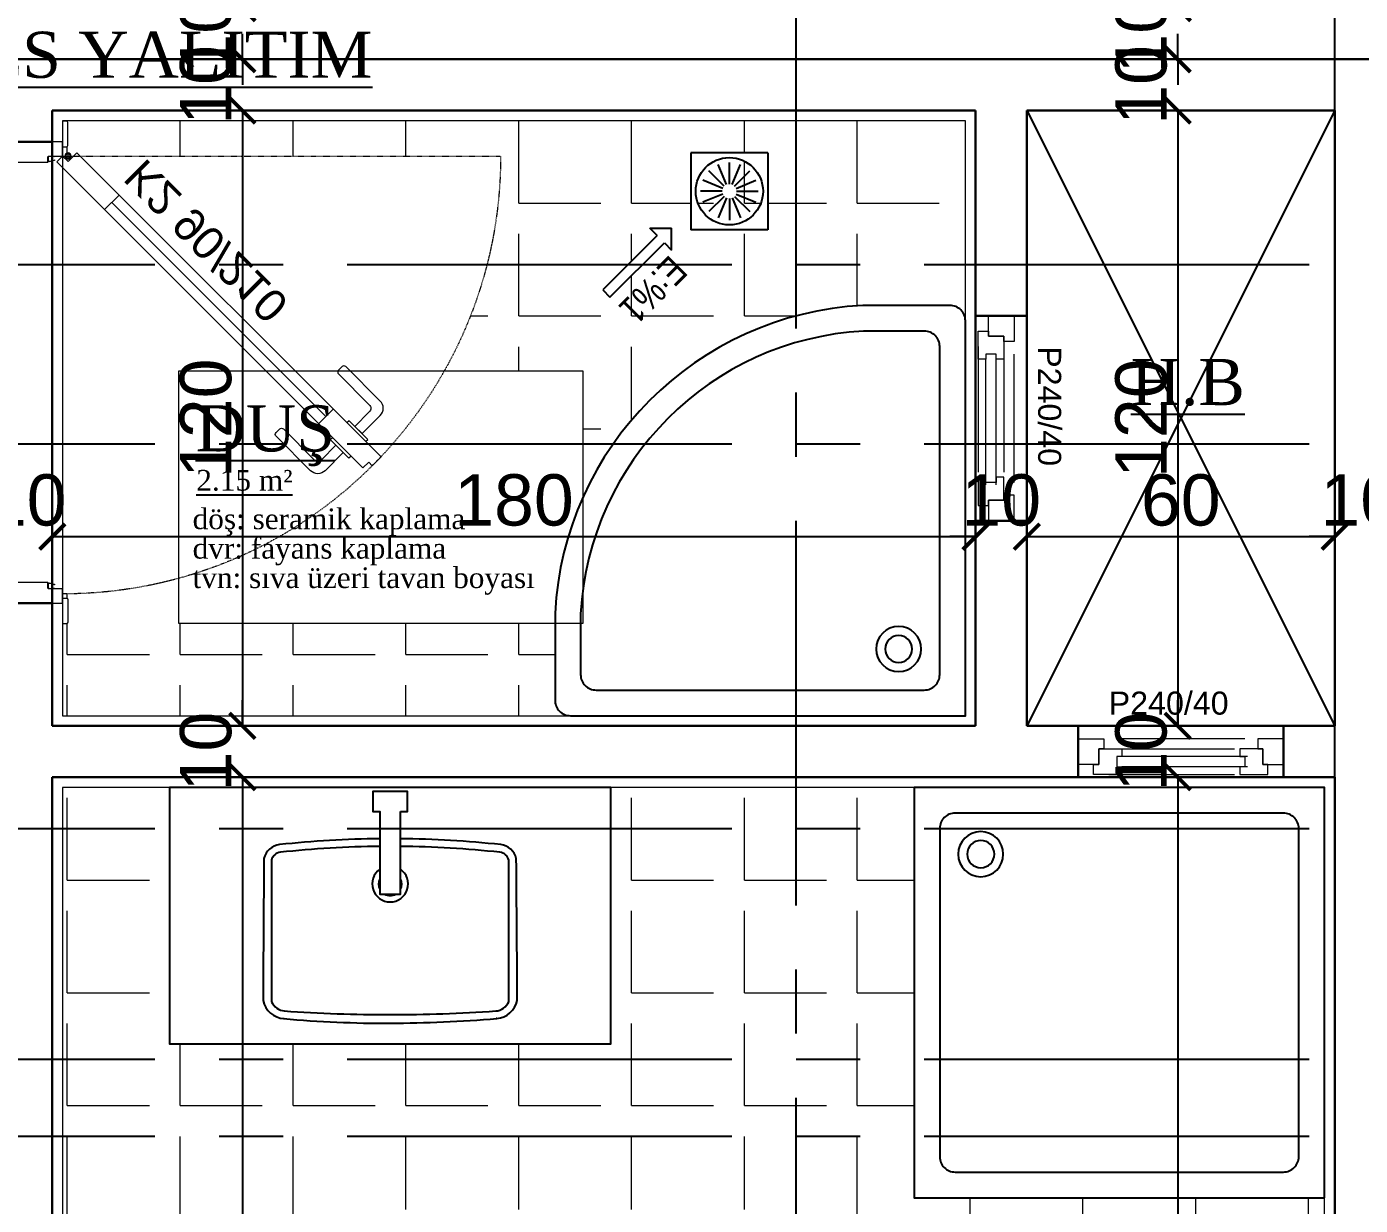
# Model space of a CAD drawing. Header units: millimetres. Extents: x 2778 to 13672, y 1832 to 5175.
# Drawn here: x 9356.2 to 9616.2, y 3431.7 to 3661.6 of the extents above; entities that cross this region are included whole.
import ezdxf

# ---------------------------------------------------------------- set-up
doc = ezdxf.new("R2010")
doc.units = ezdxf.units.MM
for name, pattern in [('CENTER2', [112.5, 75, -12.5, 12.5, -12.5]), ('DASHDOT2', [12.7, 6.35, -3.175, 0, -3.175]), ('DOTX2', [0.5, 0, -0.5])]:
    doc.linetypes.add(name, pattern=pattern)
doc.layers.add('7-DCR-FRN', color=8, linetype='Continuous')
doc.layers.add('Yazi', color=7, linetype='Continuous')
for name, color, linetype, lineweight in [('aks', 251, 'DASHDOT2', 35), ('duvar', 232, 'Continuous', 30), ('ince', 37, 'Continuous', 0), ('iz', 1, 'DOTX2', 20), ('kapı', 3, 'Continuous', 18), ('Kiris', 7, 'Continuous', 30), ('pencere', 4, 'Continuous', 18), ('sıva iç', 21, 'Continuous', 0), ('tefriş', 252, 'Continuous', 5), ('yazı', 11, 'Continuous', 20), ('z - tarama', 251, 'Continuous', 18), ('ölçü dış', 192, 'Continuous', 20), ('ÖLÇÜ İÇ', 7, 'Continuous', 9)]:
    doc.layers.add(name, color=color, linetype=linetype, lineweight=lineweight)
doc.styles.get("Standard").update_dxf_attribs({"font": 'arial.ttf'})
doc.styles.add('swis', font='swissc.ttf', dxfattribs={"height": 10})
doc.styles.add('Times roman', font='times.ttf')
doc.dimstyles.new('zulay iç ölçü', dxfattribs={"dimtxt": 10, "dimasz": 5, "dimexe": 0.18, "dimexo": 0, "dimgap": 2, "dimtad": 3, "dimdec": 0, "dimzin": 0, "dimdsep": 46, "dimtxsty": 'Standard', "dimblk": 'ARCHTICK', "dimcen": 0.09, "dimse1": 1, "dimse2": 1, "dimadec": 0, "dimazin": 0, "dimtfac": 1, "dimtdec": 0, "dimtix": 1, "dimtofl": 0, "dimtmove": 0, "dimatfit": 3, "dimldrblk": 'ARCHTICK', "dimfxl": 1, "dimtolj": 1, "dimtzin": 0, "dimarcsym": 0})
pattern_1 = [(0, (-1051519.92, 409725.164), (0, 22), [16, -6]), (90, (-1051519.92, 409725.164), (-22, 1e-15), [16, -6])]

# ---------------------------------------------------------------- blocks, each defined once
blk = doc.blocks.new('sadsfsfsf')
at = {"layer": 'ince'}
for p, q in [((0.7, 0), (-0.7, 0)), ((0, 0.7), (0, -0.7))]:
    blk.add_line(p, q, dxfattribs=at)
for radius in [0.6, 0.45]:
    blk.add_circle((0, 0), radius, dxfattribs=at)
blk = doc.blocks.new('eddeded')
at = {"layer": 'duvar'}
for p, q in [((-48.21, 54.38), (-38.21, 54.38)), ((-48.21, -35.62), (-38.21, -35.62))]:
    blk.add_line(p, q, dxfattribs=at)
at = {"layer": 'ince'}
blk.add_line((-26.6, -23.78), (15.13, 17.96), dxfattribs=at)
for points in [[(-50.21, 53.38), (-50.96, 53.38, -0.414214), (-51.21, 53.63), (-51.21, 58.13, -0.414214), (-50.96, 58.38), (-50.21, 58.38)], [(-36.21, 53.38), (-35.46, 53.38, 0.414214), (-35.21, 53.63), (-35.21, 58.13, 0.414214), (-35.46, 58.38), (-36.21, 58.38)], [(-50.21, -34.62), (-50.96, -34.62, 0.414214), (-51.21, -34.87), (-51.21, -39.37, 0.414214), (-50.96, -39.62), (-50.21, -39.62)], [(-36.21, -34.62), (-35.46, -34.62, -0.414214), (-35.21, -34.87), (-35.21, -39.37, -0.414214), (-35.46, -39.62), (-36.21, -39.62)]]:
    blk.add_lwpolyline(points, format="xyb", dxfattribs=at)
for points in [[(-39.11, 51.33), (-39.11, 50.38), (-37.81, 50.68), (-37.81, 50.81, -0.112206), (-37.91, 50.76), (-38.72, 50.57, -0.482314), (-39.02, 50.82), (-39.02, 51.24, -0.414214), (-38.77, 51.49), (-37.97, 51.49, -0.170049), (-37.81, 51.43), (-37.81, 51.58), (-38.86, 51.58, 0.414214)], [(17.08, 23.59), (18.49, 25), (14.96, 28.54, 0.414214), (12.13, 28.54), (5.41, 21.82, 0.414214), (5.41, 21.11), (6.12, 20.4, 0.414214), (6.83, 20.4), (12.84, 26.41, -0.414214), (14.25, 26.41)], [(20.76, 19.91), (22.17, 21.32), (25.71, 17.79, -0.414214), (25.71, 14.96), (18.99, 8.24, -0.414214), (18.28, 8.24), (17.58, 8.95, -0.414214), (17.58, 9.66), (23.59, 15.67, 0.414214), (23.59, 17.08)], [(-39.11, -31.62), (-39.11, -32.57, 0.414214), (-38.86, -32.82), (-37.81, -32.82), (-37.81, -32.67, -0.170049), (-37.97, -32.73), (-38.77, -32.73, -0.414214), (-39.02, -32.48), (-39.02, -32.06, -0.482314), (-38.72, -31.81), (-37.91, -32, -0.112206), (-37.81, -32.05), (-37.81, -31.92)]]:
    blk.add_lwpolyline(points, format="xyb", close=True, dxfattribs=at)
for points in [[(20.04, 25.7), (19.62, 26.12), (15.96, 22.47), (16.38, 22.04)], [(22.87, 22.87), (23.29, 22.44), (19.64, 18.79), (19.21, 19.21)]]:
    blk.add_lwpolyline(points, dxfattribs=at)
at = {"layer": 'iz', "ltscale": 0.1}
for p, q in [((-48.21, -35.62), (-48.21, 54.38)), ((-38.21, -35.62), (-38.21, 54.38)), ((-36.21, -32.82), (49.19, -32.82))]:
    blk.add_line(p, q, dxfattribs=at)
blk.add_arc((-36.22, -32.83), 85.41, 0.0042, 89.9958, dxfattribs=at)
at = {"layer": 'kapı'}
for p, q in [((13.72, 19.37), (16.54, 16.54)), ((-28.02, -22.36), (-25.19, -25.19))]:
    blk.add_line(p, q, dxfattribs=at)
for points in [[(-36.21, 54.38), (-36.21, 51.58), (-38.86, 51.58, 0.414214), (-39.11, 51.33), (-39.11, 50.38), (-50.21, 50.38), (-50.21, 54.38)], [(-50.21, -35.62), (-50.21, -31.62), (-39.11, -31.62), (-39.11, -32.57, 0.414214), (-38.86, -32.82), (-36.21, -32.82), (-36.21, -35.62), (-36.21, -35.62)]]:
    blk.add_lwpolyline(points, format="xyb", dxfattribs=at)
blk.add_lwpolyline([(-36.21, -32.82), (-35.15, -31.76), (-33.46, -33.46), (25.87, 25.87), (24.17, 27.57), (23.47, 26.86), (22.33, 27.99), (-37.35, -31.69), (-36.21, -32.82)], dxfattribs=at)
at = {"layer": 'sıva iç'}
for p, q in [((-48.21, 54.38), (-50.21, 54.38)), ((-38.21, 54.38), (-36.21, 54.38)), ((-48.21, -35.62), (-50.21, -35.62)), ((-36.21, -35.62), (-38.21, -35.62))]:
    blk.add_line(p, q, dxfattribs=at)
at = {"layer": 'ölçü dış'}
blk.add_line((-38.21, -35.62), (-48.21, -35.62), dxfattribs=at)
at = {"layer": 'ince', "rotation": 90}
blk.add_blockref('sadsfsfsf', (-35.15, -32.82), dxfattribs=at)
at = {"layer": 'yazı'}
blk.add_text('K2 90/210', height=6.328, rotation=45, dxfattribs=at).set_placement((-20.24, -32.71))
blk = doc.blocks.new('*U39')
at = {"layer": '7-DCR-FRN'}
for points in [[(0, 3), (0, 80), (77, 80, -0.414214), (80, 77), (80, 60, -0.383838), (20, 0), (3, 0, -0.414214)], [(0, 3), (0, 80), (77, 80, -0.414214), (80, 77), (80, 60, -0.383838), (20, 0), (3, 0, -0.414214)], [(5, 8), (5, 72, -0.414214), (8, 75), (72, 75, -0.414214), (75, 72), (75, 60.13, -0.382578), (19.87, 5), (8, 5, -0.414214)]]:
    blk.add_lwpolyline(points, format="xyb", close=True, dxfattribs=at)
for radius in [4.4, 2.65]:
    blk.add_circle((13, 67), radius, dxfattribs=at)
blk = doc.blocks.new('eğim çizgisi')
at = {"layer": 'Yazi'}
for p, q in [((1343.11, 4120.2), (1332.51, 4109.59)), ((1333.92, 4108.18), (1344.53, 4118.78)), ((1344.53, 4118.78), (1343.11, 4120.2)), ((1331.09, 4111.01), (1331.09, 4106.76)), ((1332.51, 4109.59), (1331.09, 4111.01)), ((1333.92, 4108.18), (1335.34, 4106.76)), ((1312.34, 4092.04), (1312.34, 4107.04)), ((1312.34, 4107.04), (1327.34, 4107.04)), ((1327.34, 4092.04), (1327.34, 4107.04)), ((1335.34, 4106.76), (1331.09, 4106.76)), ((1318.85, 4100.54), (1315.87, 4103.52)), ((1319.31, 4100.84), (1317.69, 4104.74)), ((1319.84, 4100.95), (1319.84, 4105.17)), ((1320.38, 4100.84), (1322, 4104.74)), ((1320.84, 4100.54), (1323.82, 4103.52)), ((1318.54, 4100.08), (1314.65, 4101.7)), ((1321.14, 4100.08), (1325.04, 4101.7)), ((1318.44, 4099.54), (1314.22, 4099.54)), ((1318.54, 4099.01), (1314.65, 4097.39)), ((1318.85, 4098.55), (1315.87, 4095.57)), ((1319.31, 4098.24), (1317.69, 4094.35)), ((1319.84, 4098.14), (1319.84, 4093.92)), ((1320.38, 4098.24), (1322, 4094.35)), ((1320.84, 4098.55), (1323.82, 4095.57)), ((1321.14, 4099.01), (1325.04, 4097.39)), ((1321.25, 4099.54), (1325.47, 4099.54)), ((1312.34, 4092.04), (1327.34, 4092.04))]:
    blk.add_line(p, q, dxfattribs=at)
blk.add_circle((1319.84, 4099.54), 6.56, dxfattribs=at)
at = {"layer": 'Yazi', "style": 'swis'}
blk.add_text('E:%%%1', height=5.335, rotation=45, dxfattribs=at).set_placement((1331.42, 4111.73))
blk = doc.blocks.new('HJHJJKJK')
at = {"layer": 'duvar'}
for p, q in [((755300.98, -267417.82), (755300.98, -267427.82)), ((755340.98, -267417.82), (755340.98, -267427.82))]:
    blk.add_line(p, q, dxfattribs=at)
at = {"layer": 'ince'}
for p, q in [((755333.48, -267420.32), (755308.48, -267420.32)), ((755306.98, -267422.32), (755331.48, -267422.32)), ((755306.98, -267427.32), (755331.48, -267427.32))]:
    blk.add_line(p, q, dxfattribs=at)
for points in [[(755333.98, -267423.82), (755309.48, -267423.82)], [(755333.98, -267425.82), (755309.48, -267425.82)]]:
    blk.add_lwpolyline(points, dxfattribs=at)
at = {"layer": 'iz'}
for p, q in [((755300.98, -267417.82), (755340.98, -267417.82)), ((755340.98, -267427.82), (755300.98, -267427.82))]:
    blk.add_line(p, q, dxfattribs=at)
at = {"layer": 'pencere'}
for points in [[(755300.98, -267420.32), (755305.98, -267420.32), (755305.98, -267422.32), (755304.98, -267422.32), (755304.98, -267425.32), (755300.98, -267425.32)], [(755340.98, -267420.32), (755335.98, -267420.32), (755335.98, -267422.32), (755336.98, -267422.32), (755336.98, -267425.32), (755340.98, -267425.32)]]:
    blk.add_lwpolyline(points, dxfattribs=at)
for points in [[(755303.98, -267425.32), (755304.98, -267425.32), (755304.98, -267422.32), (755309.48, -267422.32), (755309.48, -267423.82), (755308.48, -267423.82), (755308.48, -267425.82), (755309.48, -267425.82), (755309.48, -267427.32), (755303.98, -267427.32)], [(755337.98, -267425.32), (755336.98, -267425.32), (755336.98, -267422.32), (755332.48, -267422.32), (755332.48, -267423.82), (755333.48, -267423.82), (755333.48, -267425.82), (755332.48, -267425.82), (755332.48, -267427.32), (755337.98, -267427.32)]]:
    blk.add_lwpolyline(points, close=True, dxfattribs=at)
at = {"layer": 'yazı'}
blk.add_text('P240/40', height=4.491, dxfattribs=at).set_placement((755306.93, -267415.63))
blk = doc.blocks.new('*U317')
at = {"layer": '7-DCR-FRN'}
for points in [[(-32.5, -25), (32.5, -25), (48.5, -25), (48.5, 25), (32.5, 25), (-32.5, 25), (-37.5, 25), (-37.5, -25)], [(7.5, 20.33), (8.86, 20.33), (8.86, 24.19), (7.5, 24.19), (3.5, 24.19), (2.14, 24.19), (2.14, 20.33), (3.5, 20.33), (3.5, 4.19), (7.5, 4.19)]]:
    blk.add_lwpolyline(points, close=True, dxfattribs=at)
for points in [[(3.5, 15, 0.024321), (-16.06, 13.85, 0.320193), (-19.1, 11.15, 0.000772), (-19.28, -16.53, 0.334549), (-15.19, -20.08)], [(3.5, 13.5, 0.024302), (-15.9, 12.36, 0.320193), (-17.63, 10.82, 0.000005), (-17.63, -16.78)], [(-15.17, -18.58, 0.017241), (5.5, -19.29, 0.01717), (26.09, -18.59, 0.280439), (28.63, -16.78, -0.000001), (28.63, 10.82, 0.320193), (26.9, 12.36, 0.024302), (7.5, 13.5)], [(26.28, -20.08, 0.32911), (30.28, -16.53, 0.000772), (30.1, 11.15, 0.320193), (27.06, 13.85, 0.024321), (7.5, 15)], [(3.5, 9.04, 0.734238), (5.5, 2.67, 0.734238), (7.5, 9.04)], [(3.49, 7.18, 0.24035), (3.5, 5.14, 0.24035)], [(7.5, 5.14, 0.24035), (7.51, 7.18)], [(4.42, 4.19, 0.125276), (5.5, 3.92, 0.125276), (6.58, 4.19, 0.125276)], [(-15.28, -20.08, 0.022071), (5.5, -20.99, 0.01725), (26.28, -20.08, -0.004899), (26.19, -20.08)]]:
    blk.add_lwpolyline(points, format="xyb", dxfattribs=at)
blk.add_arc((-14.88, -15.59), 3, 203.4085, 266.0639, dxfattribs=at)
blk = doc.blocks.new('*U34')
at = {"layer": '7-DCR-FRN'}
blk.add_lwpolyline([(80, 0), (0, 0), (0, 80), (80, 80)], close=True, dxfattribs=at)
blk.add_lwpolyline([(80, 0), (0, 0), (0, 80), (80, 80)], close=True, dxfattribs=at)
blk.add_lwpolyline([(72, 5), (8, 5, -0.414214), (5, 8), (5, 72, -0.414214), (8, 75), (72, 75, -0.414214), (75, 72), (75, 8, -0.414214)], format="xyb", close=True, dxfattribs=at)
for radius in [4.4, 2.65]:
    blk.add_circle((13, 67), radius, dxfattribs=at)
blk = doc.blocks.new('_ArchTick')
at = {"color": 0, "linetype": 'ByBlock', "const_width": 0.15}
blk.add_lwpolyline([(-0.5, -0.5), (0.5, 0.5)], dxfattribs=at)
blk = doc.blocks.new('*D2758')
at = {"layer": 'Defpoints', "color": 0, "transparency": 16777216}
for p in [(9579.95, 3655.23), (9579.95, 3645.23), (9580.56, 3645.23)]:
    blk.add_point(p, dxfattribs=at)
at = {"layer": 'ÖLÇÜ İÇ', "color": 0, "lineweight": -2, "transparency": 16777216}
for p, q in [((9580.56, 3655.23), (9580.56, 3660.23)), ((9580.56, 3645.23), (9580.56, 3640.23))]:
    blk.add_line(p, q, dxfattribs=at)
at = {"layer": 'ÖLÇÜ İÇ', "color": 0, "lineweight": -2, "transparency": 16777216, "xscale": 5, "yscale": 5, "zscale": 5}
for p, rotation in [((9580.56, 3655.23), 270), ((9580.56, 3645.23), 90)]:
    blk.add_blockref('_ArchTick', p, dxfattribs=dict(at, rotation=rotation))
at = {"layer": 'ÖLÇÜ İÇ', "color": 0, "transparency": 16777216, "insert": (9573.46, 3650.23), "char_height": 10, "attachment_point": 5, "rotation": 90}
blk.add_mtext('\\A1;10', dxfattribs=at)
blk = doc.blocks.new('*D2759')
at = {"layer": 'Defpoints', "color": 0, "transparency": 16777216}
for p in [(9579.95, 3645.23), (9580.56, 3525.23), (9580.56, 3525.23)]:
    blk.add_point(p, dxfattribs=at)
at = {"layer": 'ÖLÇÜ İÇ', "color": 0, "lineweight": -2, "transparency": 16777216}
blk.add_line((9580.56, 3645.23), (9580.56, 3525.23), dxfattribs=at)
at = {"layer": 'ÖLÇÜ İÇ', "color": 0, "lineweight": -2, "transparency": 16777216, "xscale": 5, "yscale": 5, "zscale": 5}
for p, rotation in [((9580.56, 3645.23), 90), ((9580.56, 3525.23), 270)]:
    blk.add_blockref('_ArchTick', p, dxfattribs=dict(at, rotation=rotation))
at = {"layer": 'ÖLÇÜ İÇ', "color": 0, "transparency": 16777216, "insert": (9573.46, 3585.23), "char_height": 10, "attachment_point": 5, "rotation": 90}
blk.add_mtext('\\A1;120', dxfattribs=at)
blk = doc.blocks.new('*D2760')
at = {"layer": 'Defpoints', "color": 0, "transparency": 16777216}
for p in [(9580.56, 3525.23), (9580.56, 3515.23), (9580.56, 3515.23)]:
    blk.add_point(p, dxfattribs=at)
at = {"layer": 'ÖLÇÜ İÇ', "color": 0, "lineweight": -2, "transparency": 16777216}
for p, q in [((9580.56, 3525.23), (9580.56, 3530.23)), ((9580.56, 3515.23), (9580.56, 3510.23))]:
    blk.add_line(p, q, dxfattribs=at)
at = {"layer": 'ÖLÇÜ İÇ', "color": 0, "lineweight": -2, "transparency": 16777216, "xscale": 5, "yscale": 5, "zscale": 5}
for p, rotation in [((9580.56, 3525.23), 270), ((9580.56, 3515.23), 90)]:
    blk.add_blockref('_ArchTick', p, dxfattribs=dict(at, rotation=rotation))
at = {"layer": 'ÖLÇÜ İÇ', "color": 0, "transparency": 16777216, "insert": (9573.46, 3520.23), "char_height": 10, "attachment_point": 5, "rotation": 90}
blk.add_mtext('\\A1;10', dxfattribs=at)
blk = doc.blocks.new('*D2761')
at = {"layer": 'Defpoints', "color": 0, "transparency": 16777216}
for p in [(9580.56, 3515.23), (9580.56, 3320.23), (9580.56, 3320.23)]:
    blk.add_point(p, dxfattribs=at)
at = {"layer": 'ÖLÇÜ İÇ', "color": 0, "lineweight": -2, "transparency": 16777216}
blk.add_line((9580.56, 3515.23), (9580.56, 3320.23), dxfattribs=at)
at = {"layer": 'ÖLÇÜ İÇ', "color": 0, "lineweight": -2, "transparency": 16777216, "xscale": 5, "yscale": 5, "zscale": 5}
for p, rotation in [((9580.56, 3515.23), 90), ((9580.56, 3320.23), 270)]:
    blk.add_blockref('_ArchTick', p, dxfattribs=dict(at, rotation=rotation))
at = {"layer": 'ÖLÇÜ İÇ', "color": 0, "transparency": 16777216, "insert": (9573.46, 3417.73), "char_height": 10, "attachment_point": 5, "rotation": 90}
blk.add_mtext('\\A1;195', dxfattribs=at)
blk = doc.blocks.new('*D2769')
at = {"layer": 'Defpoints', "color": 0, "transparency": 16777216}
for p in [(9398.67, 3655.23), (9398.22, 3645.23), (9398.67, 3645.23)]:
    blk.add_point(p, dxfattribs=at)
at = {"layer": 'ÖLÇÜ İÇ', "color": 0, "lineweight": -2, "transparency": 16777216}
for p, q in [((9398.22, 3655.23), (9398.22, 3660.23)), ((9398.22, 3645.23), (9398.22, 3640.23))]:
    blk.add_line(p, q, dxfattribs=at)
at = {"layer": 'ÖLÇÜ İÇ', "color": 0, "lineweight": -2, "transparency": 16777216, "xscale": 5, "yscale": 5, "zscale": 5}
for p, rotation in [((9398.22, 3655.23), 270), ((9398.22, 3645.23), 90)]:
    blk.add_blockref('_ArchTick', p, dxfattribs=dict(at, rotation=rotation))
at = {"layer": 'ÖLÇÜ İÇ', "color": 0, "transparency": 16777216, "insert": (9391.12, 3650.23), "char_height": 10, "attachment_point": 5, "rotation": 90}
blk.add_mtext('\\A1;10', dxfattribs=at)
blk = doc.blocks.new('*D2770')
at = {"layer": 'Defpoints', "color": 0, "transparency": 16777216}
for p in [(9398.67, 3645.23), (9398.22, 3525.23), (9398.22, 3525.23)]:
    blk.add_point(p, dxfattribs=at)
at = {"layer": 'ÖLÇÜ İÇ', "color": 0, "lineweight": -2, "transparency": 16777216}
blk.add_line((9398.22, 3645.23), (9398.22, 3525.23), dxfattribs=at)
at = {"layer": 'ÖLÇÜ İÇ', "color": 0, "lineweight": -2, "transparency": 16777216, "xscale": 5, "yscale": 5, "zscale": 5}
for p, rotation in [((9398.22, 3645.23), 90), ((9398.22, 3525.23), 270)]:
    blk.add_blockref('_ArchTick', p, dxfattribs=dict(at, rotation=rotation))
at = {"layer": 'ÖLÇÜ İÇ', "color": 0, "transparency": 16777216, "insert": (9391.12, 3585.23), "char_height": 10, "attachment_point": 5, "rotation": 90}
blk.add_mtext('\\A1;120', dxfattribs=at)
blk = doc.blocks.new('*D2771')
at = {"layer": 'Defpoints', "color": 0, "transparency": 16777216}
for p in [(9398.22, 3525.23), (9398.22, 3515.23), (9398.22, 3515.23)]:
    blk.add_point(p, dxfattribs=at)
at = {"layer": 'ÖLÇÜ İÇ', "color": 0, "lineweight": -2, "transparency": 16777216}
for p, q in [((9398.22, 3525.23), (9398.22, 3530.23)), ((9398.22, 3515.23), (9398.22, 3510.23))]:
    blk.add_line(p, q, dxfattribs=at)
at = {"layer": 'ÖLÇÜ İÇ', "color": 0, "lineweight": -2, "transparency": 16777216, "xscale": 5, "yscale": 5, "zscale": 5}
for p, rotation in [((9398.22, 3525.23), 270), ((9398.22, 3515.23), 90)]:
    blk.add_blockref('_ArchTick', p, dxfattribs=dict(at, rotation=rotation))
at = {"layer": 'ÖLÇÜ İÇ', "color": 0, "transparency": 16777216, "insert": (9391.12, 3520.23), "char_height": 10, "attachment_point": 5, "rotation": 90}
blk.add_mtext('\\A1;10', dxfattribs=at)
blk = doc.blocks.new('*D2772')
at = {"layer": 'Defpoints', "color": 0, "transparency": 16777216}
for p in [(9398.22, 3515.23), (9398.22, 3305.23), (9398.22, 3305.23)]:
    blk.add_point(p, dxfattribs=at)
at = {"layer": 'ÖLÇÜ İÇ', "color": 0, "lineweight": -2, "transparency": 16777216}
blk.add_line((9398.22, 3515.23), (9398.22, 3305.23), dxfattribs=at)
at = {"layer": 'ÖLÇÜ İÇ', "color": 0, "lineweight": -2, "transparency": 16777216, "xscale": 5, "yscale": 5, "zscale": 5}
for p, rotation in [((9398.22, 3515.23), 90), ((9398.22, 3305.23), 270)]:
    blk.add_blockref('_ArchTick', p, dxfattribs=dict(at, rotation=rotation))
at = {"layer": 'ÖLÇÜ İÇ', "color": 0, "transparency": 16777216, "insert": (9391.12, 3410.23), "char_height": 10, "attachment_point": 5, "rotation": 90}
blk.add_mtext('\\A1;210', dxfattribs=at)
blk = doc.blocks.new('*D2807')
at = {"layer": 'Defpoints', "color": 0, "transparency": 16777216}
for p in [(9351.17, 3562.14), (9361.17, 3562.14), (9361.17, 3562.14)]:
    blk.add_point(p, dxfattribs=at)
at = {"layer": 'ÖLÇÜ İÇ', "color": 0, "lineweight": -2, "transparency": 16777216}
for p, q in [((9351.17, 3562.14), (9346.17, 3562.14)), ((9361.17, 3562.14), (9366.17, 3562.14))]:
    blk.add_line(p, q, dxfattribs=at)
at = {"layer": 'ÖLÇÜ İÇ', "color": 0, "lineweight": -2, "transparency": 16777216, "xscale": 5, "yscale": 5, "zscale": 5}
blk.add_blockref('_ArchTick', (9351.17, 3562.14), dxfattribs=at)
at = {"layer": 'ÖLÇÜ İÇ', "color": 0, "lineweight": -2, "transparency": 16777216, "xscale": 5, "yscale": 5, "zscale": 5, "rotation": 180}
blk.add_blockref('_ArchTick', (9361.17, 3562.14), dxfattribs=at)
at = {"layer": 'ÖLÇÜ İÇ', "color": 0, "transparency": 16777216, "insert": (9356.17, 3569.24), "char_height": 10, "attachment_point": 5}
blk.add_mtext('\\A1;10', dxfattribs=at)
blk = doc.blocks.new('*D2808')
at = {"layer": 'Defpoints', "color": 0, "transparency": 16777216}
for p in [(9361.17, 3562.14), (9541.17, 3562.14), (9541.17, 3562.14)]:
    blk.add_point(p, dxfattribs=at)
at = {"layer": 'ÖLÇÜ İÇ', "color": 0, "lineweight": -2, "transparency": 16777216}
blk.add_line((9361.17, 3562.14), (9541.17, 3562.14), dxfattribs=at)
at = {"layer": 'ÖLÇÜ İÇ', "color": 0, "lineweight": -2, "transparency": 16777216, "xscale": 5, "yscale": 5, "zscale": 5, "rotation": 180}
blk.add_blockref('_ArchTick', (9361.17, 3562.14), dxfattribs=at)
at = {"layer": 'ÖLÇÜ İÇ', "color": 0, "lineweight": -2, "transparency": 16777216, "xscale": 5, "yscale": 5, "zscale": 5}
blk.add_blockref('_ArchTick', (9541.17, 3562.14), dxfattribs=at)
at = {"layer": 'ÖLÇÜ İÇ', "color": 0, "transparency": 16777216, "insert": (9451.17, 3569.24), "char_height": 10, "attachment_point": 5}
blk.add_mtext('\\A1;180', dxfattribs=at)
blk = doc.blocks.new('*D2809')
at = {"layer": 'Defpoints', "color": 0, "transparency": 16777216}
for p in [(9541.17, 3562.14), (9551.17, 3562.14), (9551.17, 3562.14)]:
    blk.add_point(p, dxfattribs=at)
at = {"layer": 'ÖLÇÜ İÇ', "color": 0, "lineweight": -2, "transparency": 16777216}
for p, q in [((9541.17, 3562.14), (9536.17, 3562.14)), ((9551.17, 3562.14), (9556.17, 3562.14))]:
    blk.add_line(p, q, dxfattribs=at)
at = {"layer": 'ÖLÇÜ İÇ', "color": 0, "lineweight": -2, "transparency": 16777216, "xscale": 5, "yscale": 5, "zscale": 5}
blk.add_blockref('_ArchTick', (9541.17, 3562.14), dxfattribs=at)
at = {"layer": 'ÖLÇÜ İÇ', "color": 0, "lineweight": -2, "transparency": 16777216, "xscale": 5, "yscale": 5, "zscale": 5, "rotation": 180}
blk.add_blockref('_ArchTick', (9551.17, 3562.14), dxfattribs=at)
at = {"layer": 'ÖLÇÜ İÇ', "color": 0, "transparency": 16777216, "insert": (9546.17, 3569.24), "char_height": 10, "attachment_point": 5}
blk.add_mtext('\\A1;10', dxfattribs=at)
blk = doc.blocks.new('*D2810')
at = {"layer": 'Defpoints', "color": 0, "transparency": 16777216}
for p in [(9551.17, 3562.14), (9611.17, 3562.14), (9611.17, 3562.14)]:
    blk.add_point(p, dxfattribs=at)
at = {"layer": 'ÖLÇÜ İÇ', "color": 0, "lineweight": -2, "transparency": 16777216}
blk.add_line((9551.17, 3562.14), (9611.17, 3562.14), dxfattribs=at)
at = {"layer": 'ÖLÇÜ İÇ', "color": 0, "lineweight": -2, "transparency": 16777216, "xscale": 5, "yscale": 5, "zscale": 5, "rotation": 180}
blk.add_blockref('_ArchTick', (9551.17, 3562.14), dxfattribs=at)
at = {"layer": 'ÖLÇÜ İÇ', "color": 0, "lineweight": -2, "transparency": 16777216, "xscale": 5, "yscale": 5, "zscale": 5}
blk.add_blockref('_ArchTick', (9611.17, 3562.14), dxfattribs=at)
at = {"layer": 'ÖLÇÜ İÇ', "color": 0, "transparency": 16777216, "insert": (9581.17, 3569.24), "char_height": 10, "attachment_point": 5}
blk.add_mtext('\\A1;60', dxfattribs=at)
blk = doc.blocks.new('*D2811')
at = {"layer": 'Defpoints', "color": 0, "transparency": 16777216}
for p in [(9611.17, 3562.14), (9621.17, 3562.14), (9621.17, 3562.14)]:
    blk.add_point(p, dxfattribs=at)
at = {"layer": 'ÖLÇÜ İÇ', "color": 0, "lineweight": -2, "transparency": 16777216}
for p, q in [((9611.17, 3562.14), (9606.17, 3562.14)), ((9621.17, 3562.14), (9626.17, 3562.14))]:
    blk.add_line(p, q, dxfattribs=at)
at = {"layer": 'ÖLÇÜ İÇ', "color": 0, "lineweight": -2, "transparency": 16777216, "xscale": 5, "yscale": 5, "zscale": 5}
blk.add_blockref('_ArchTick', (9611.17, 3562.14), dxfattribs=at)
at = {"layer": 'ÖLÇÜ İÇ', "color": 0, "lineweight": -2, "transparency": 16777216, "xscale": 5, "yscale": 5, "zscale": 5, "rotation": 180}
blk.add_blockref('_ArchTick', (9621.17, 3562.14), dxfattribs=at)
at = {"layer": 'ÖLÇÜ İÇ', "color": 0, "transparency": 16777216, "insert": (9616.17, 3569.24), "char_height": 10, "attachment_point": 5}
blk.add_mtext('\\A1;10', dxfattribs=at)
blk = doc.blocks.new('*D2915')
at = {"layer": 'Defpoints', "color": 0, "transparency": 16777216}
for p in [(9579.95, 3665.23), (9580.56, 3665.23), (9579.95, 3655.23)]:
    blk.add_point(p, dxfattribs=at)
at = {"layer": 'ÖLÇÜ İÇ', "color": 0, "lineweight": -2, "transparency": 16777216}
for p, q in [((9580.56, 3665.23), (9580.56, 3670.23)), ((9580.56, 3655.23), (9580.56, 3650.23))]:
    blk.add_line(p, q, dxfattribs=at)
at = {"layer": 'ÖLÇÜ İÇ', "color": 0, "lineweight": -2, "transparency": 16777216, "xscale": 5, "yscale": 5, "zscale": 5}
for p, rotation in [((9580.56, 3665.23), 270), ((9580.56, 3655.23), 90)]:
    blk.add_blockref('_ArchTick', p, dxfattribs=dict(at, rotation=rotation))
at = {"layer": 'ÖLÇÜ İÇ', "color": 0, "transparency": 16777216, "insert": (9573.46, 3660.23), "char_height": 10, "attachment_point": 5, "rotation": 90}
blk.add_mtext('\\A1;10', dxfattribs=at)
blk = doc.blocks.new('*D2926')
at = {"layer": 'Defpoints', "color": 0, "transparency": 16777216}
for p in [(9398.22, 3665.23), (9398.67, 3665.23), (9398.67, 3655.23)]:
    blk.add_point(p, dxfattribs=at)
at = {"layer": 'ÖLÇÜ İÇ', "color": 0, "lineweight": -2, "transparency": 16777216}
for p, q in [((9398.22, 3665.23), (9398.22, 3670.23)), ((9398.22, 3655.23), (9398.22, 3650.23))]:
    blk.add_line(p, q, dxfattribs=at)
at = {"layer": 'ÖLÇÜ İÇ', "color": 0, "lineweight": -2, "transparency": 16777216, "xscale": 5, "yscale": 5, "zscale": 5}
for p, rotation in [((9398.22, 3665.23), 270), ((9398.22, 3655.23), 90)]:
    blk.add_blockref('_ArchTick', p, dxfattribs=dict(at, rotation=rotation))
at = {"layer": 'ÖLÇÜ İÇ', "color": 0, "transparency": 16777216, "insert": (9391.12, 3660.23), "char_height": 10, "attachment_point": 5, "rotation": 90}
blk.add_mtext('\\A1;10', dxfattribs=at)

msp = doc.modelspace()

# ---------------------------------------------------------------- hatches: boundary and pattern name
at = {"layer": 'z - tarama', "true_color": 0xffffff}
h = msp.add_hatch(dxfattribs=at)
h.set_pattern_fill('ANGLE', scale=80, style=0)
h.set_pattern_definition(pattern_1)
h.paths.add_polyline_path([(9181.17, 3205.23), (9073.17, 3205.23), (9073.17, 3196.6), (9074.17, 3196.6), (9074.17, 3191.6), (9073.17, 3191.6), (9073.17, 3077.23), (9095.51, 3077.23), (9095.51, 3078.23), (9100.51, 3078.23), (9100.51, 3077.23), (9103.51, 3077.23), (9181.17, 3077.23)])
h.paths.add_polyline_path([(9181.17, 3250.23), (9073.17, 3250.23), (9073.17, 3205.23), (9181.17, 3205.23)])
h.paths.add_polyline_path([(9181.17, 3293.23), (9178.11, 3293.23), (9178.11, 3292.23), (9173.11, 3292.23), (9173.11, 3293.23), (9170.11, 3293.23), (9085.11, 3293.23), (9085.11, 3292.23), (9080.11, 3292.23), (9080.11, 3293.23), (9073.17, 3293.23), (9073.17, 3289.6), (9074.17, 3289.6), (9074.17, 3284.6), (9073.17, 3284.6), (9073.17, 3281.6), (9073.17, 3250.23), (9181.17, 3250.23)])
h.paths.add_polyline_path([(9506.17, 3293.23), (9468.59, 3293.23), (9468.59, 3292.23), (9463.59, 3292.23), (9463.59, 3293.23), (9460.59, 3293.23), (9375.59, 3293.23), (9375.59, 3292.23), (9370.59, 3292.23), (9370.59, 3293.23), (9181.17, 3293.23), (9181.17, 3250.23), (9506.17, 3250.23)])
h.paths.add_polyline_path([(9506.17, 3250.23), (9181.17, 3250.23), (9181.17, 3205.23), (9506.17, 3205.23)])
h.paths.add_polyline_path([(9506.17, 3205.23), (9181.17, 3205.23), (9181.17, 3075.23), (9196.17, 3075.23), (9196.17, 3165.23), (9506.17, 3165.23)])
h.paths.add_polyline_path([(9193.26, 3078.23), (9188.51, 3078.23), (9188.51, 3077.98, -0.414214), (9188.76, 3078.23), (9193.51, 3078.23), (9193.51, 3077.98, 0.414214)], flags=16)
h.paths.add_polyline_path([(9611.17, 3205.23), (9506.17, 3205.23), (9506.17, 3167.23), (9543.06, 3167.23), (9543.06, 3168.23), (9548.06, 3168.23), (9548.06, 3167.23), (9551.06, 3167.23), (9611.17, 3167.23)])
h.paths.add_polyline_path([(9611.17, 3250.23), (9506.17, 3250.23), (9506.17, 3205.23), (9611.17, 3205.23)])
h.paths.add_polyline_path([(9611.17, 3293.23), (9506.17, 3293.23), (9506.17, 3250.23), (9611.17, 3250.23)])
h.paths.add_polyline_path([(9656.17, 3293.23), (9611.17, 3293.23), (9611.17, 3250.23), (9656.17, 3250.23)])
h.paths.add_polyline_path([(9656.17, 3250.23), (9611.17, 3250.23), (9611.17, 3205.23), (9656.17, 3205.23)])
h.paths.add_polyline_path([(9656.17, 3205.23), (9611.17, 3205.23), (9611.17, 3167.23), (9636.06, 3167.23), (9636.06, 3168.23), (9641.06, 3168.23), (9641.06, 3167.23), (9656.17, 3167.23)])
h.paths.add_polyline_path([(10094.17, 3205.23), (9656.17, 3205.23), (9656.17, 3167.23), (9681.71, 3167.23), (9681.71, 3168.23), (9686.71, 3168.23), (9686.71, 3167.23), (9689.71, 3167.23), (9774.71, 3167.23), (9774.71, 3168.23), (9779.71, 3168.23), (9779.71, 3167.23), (10094.17, 3167.23)])
h.paths.add_polyline_path([(9945.31, 3250.23), (9656.17, 3250.23), (9656.17, 3205.23), (10094.17, 3205.23), (10094.17, 3248.23), (10089.17, 3248.23), (10089.17, 3250.23), (10055.07, 3250.23), (10055.07, 3210.98), (9945.31, 3210.98)])
h.paths.add_polyline_path([(9945.31, 3276.65), (10055.07, 3276.65), (10055.07, 3250.23), (10089.17, 3250.23), (10089.17, 3295.23), (9943.17, 3295.23), (9943.17, 3293.23), (9903.17, 3293.23), (9875.15, 3293.23), (9875.15, 3292.23), (9870.15, 3292.23), (9870.15, 3293.23), (9867.15, 3293.23), (9782.15, 3293.23), (9782.15, 3292.23), (9777.15, 3292.23), (9777.15, 3293.23), (9760.23, 3293.23), (9760.23, 3292.23), (9755.23, 3292.23), (9755.23, 3293.23), (9752.23, 3293.23), (9667.23, 3293.23), (9667.23, 3292.23), (9662.23, 3292.23), (9662.23, 3293.23), (9656.17, 3293.23), (9656.17, 3250.23), (9945.31, 3250.23)])
h.paths.add_polyline_path([(10089.17, 3355.23), (9943.17, 3355.23), (9943.17, 3295.23), (10089.17, 3295.23)])
h.paths.add_polyline_path([(10089.17, 3445.23), (9943.17, 3445.23), (9943.17, 3355.23), (10089.17, 3355.23)])
h.paths.add_polyline_path([(10089.17, 3460.23), (9943.17, 3460.23), (9943.17, 3445.23), (10089.17, 3445.23)])
h.paths.add_polyline_path([(10089.17, 3505.23), (9943.17, 3505.23), (9943.17, 3460.23), (10089.17, 3460.23)])
h.paths.add_polyline_path([(10094.17, 3643.23), (9943.17, 3643.23), (9943.17, 3505.23), (10089.17, 3505.23), (10089.17, 3507.23), (10094.17, 3507.23)])
at = {"layer": 'z - tarama'}
h = msp.add_hatch(dxfattribs=at)
h.set_pattern_fill('ANGLE', color=252, scale=80, style=0)
h.set_pattern_definition(pattern_1)
h.paths.add_polyline_path([(9459.17, 3545.2), (9385.83, 3545.2), (9385.83, 3554.04, -0.067231), (9363.17, 3550.97), (9363.17, 3550.17), (9364.17, 3550.17), (9364.17, 3545.17), (9363.17, 3545.17), (9363.17, 3527.23), (9462.17, 3527.23, -0.414214), (9459.17, 3530.23)])
h.paths.add_polyline_path([(9506.17, 3615.23), (9476.28, 3615.23), (9469.88, 3608.84), (9468.47, 3610.25), (9473.45, 3615.23), (9445.91, 3615.23, -0.065852), (9437.57, 3594.45), (9464.61, 3594.45), (9464.61, 3580.23), (9470.52, 3580.23, -0.176945), (9506.17, 3605.18)])
h.paths.add_polyline_path([(9506.17, 3643.23), (9363.92, 3643.17, -0.414214), (9364.17, 3642.92), (9364.17, 3638.17), (9363.17, 3638.17), (9363.17, 3636.37), (9363.63, 3636.37, -1), (9364.83, 3636.37), (9365.29, 3636.37), (9365.93, 3637.01), (9366.56, 3636.37), (9448.57, 3636.37, -0.062613), (9445.91, 3615.23), (9473.45, 3615.23), (9479.07, 3620.86), (9477.66, 3622.27), (9481.9, 3622.27), (9481.9, 3618.03), (9480.49, 3619.45), (9476.28, 3615.23), (9506.17, 3615.23)])
h.paths.add_polyline_path([(9485.65, 3636.99), (9500.65, 3636.99), (9500.65, 3621.99), (9485.65, 3621.99)], flags=16)
h.paths.add_polyline_path([(9486.59, 3629.49, -1), (9499.71, 3629.49, -1)], flags=0)
h.paths.add_polyline_path([(9539.17, 3643.23), (9506.17, 3643.23), (9506.17, 3615.23), (9539.17, 3615.23)])
h.paths.add_polyline_path([(9539.17, 3615.23), (9506.17, 3615.23), (9506.17, 3605.18, -0.052029), (9519.17, 3607.23), (9536.17, 3607.23, -0.414214), (9539.17, 3604.23)])
h.paths.add_polyline_path([(9481.51, 3619.31), (9469.86, 3607.66), (9475.66, 3601.86), (9487.31, 3613.51)], flags=9)
h = msp.add_hatch(dxfattribs=at)
h.set_pattern_fill('ANGLE', color=252, scale=80, style=0)
h.set_pattern_definition(pattern_1)
h.paths.add_polyline_path([(9377.39, 3392.63, -0.123941), (9417.83, 3382.45), (9417.83, 3430.91), (9496.61, 3430.91), (9496.61, 3381.66), (9419.28, 3381.66, -0.061239), (9436.06, 3369.29), (9436.08, 3369.32), (9437.78, 3367.62, -0.047156), (9448.03, 3355.23), (9506.17, 3355.23), (9506.17, 3445.23), (9363.17, 3445.23), (9363.17, 3355.23), (9377.39, 3355.23)])
h.paths.add_polyline_path([(9422, 3355.23), (9363.17, 3355.23), (9363.17, 3307.23), (9370.59, 3307.23), (9370.59, 3308.23), (9375.59, 3308.23), (9375.59, 3307.23), (9377.39, 3307.23), (9378.45, 3308.3), (9376.76, 3309.99)])
h.paths.add_polyline_path([(9377.39, 3307.85), (9377.39, 3307.7, 0.414214), (9377.99, 3308.3), (9377.84, 3308.3, -0.414214)], flags=16)
h.paths.add_polyline_path([(9506.17, 3355.23), (9448.03, 3355.23, -0.150327), (9462.79, 3307.23), (9463.59, 3307.23), (9463.59, 3308.23), (9468.59, 3308.23), (9468.59, 3307.23), (9504.17, 3307.23), (9504.17, 3322.23), (9506.17, 3322.23)])
h.paths.add_polyline_path([(9609.17, 3355.23), (9506.17, 3355.23), (9506.17, 3322.23), (9609.17, 3322.23)])
h.paths.add_polyline_path([(9555.13, 3353.29), (9556.54, 3354.71), (9567.15, 3344.1), (9568.56, 3345.51), (9568.56, 3341.27), (9564.32, 3341.27), (9565.73, 3342.68)], flags=16)
h.paths.add_polyline_path([(9572.31, 3341.55), (9587.31, 3341.55), (9587.31, 3326.55), (9572.31, 3326.55)], flags=16)
h.paths.add_polyline_path([(9586.38, 3334.05, -1), (9573.25, 3334.05, -1)], flags=0)
h.paths.add_polyline_path([(9552.67, 3384.29, -0.414214), (9562.67, 3394.29), (9597.67, 3394.29), (9609.17, 3394.29), (9609.17, 3433.23), (9529.17, 3433.23), (9529.17, 3445.23), (9506.17, 3445.23), (9506.17, 3355.23), (9609.17, 3355.23), (9609.17, 3358.29), (9597.67, 3358.29), (9562.67, 3358.29, -0.414214), (9552.67, 3368.29)])
h.paths.add_polyline_path([(9529.17, 3460.23), (9506.17, 3460.23), (9506.17, 3445.23), (9529.17, 3445.23)])
h.paths.add_polyline_path([(9529.17, 3505.23), (9506.17, 3505.23), (9506.17, 3460.23), (9529.17, 3460.23)])
h.paths.add_polyline_path([(9506.17, 3505.23), (9470.03, 3505.23), (9470.03, 3463.23), (9454.03, 3463.23), (9389.03, 3463.23), (9384.03, 3463.23), (9384.03, 3505.23), (9363.17, 3505.23), (9363.17, 3460.23), (9506.17, 3460.23)])
h.paths.add_polyline_path([(9506.17, 3513.23), (9470.03, 3513.23), (9470.03, 3505.23), (9506.17, 3505.23)])
h.paths.add_polyline_path([(9529.17, 3513.23), (9506.17, 3513.23), (9506.17, 3505.23), (9529.17, 3505.23)])
h.paths.add_polyline_path([(9384.03, 3513.23), (9363.17, 3513.23), (9363.17, 3505.23), (9384.03, 3505.23)])
h.paths.add_polyline_path([(9506.17, 3460.23), (9363.17, 3460.23), (9363.17, 3445.23), (9506.17, 3445.23)])
h.paths.add_polyline_path([(9377.5, 3325.45), (9411.06, 3359.01), (9417.77, 3352.29), (9384.21, 3318.73)], flags=9)
h.paths.add_polyline_path([(9573.97, 3350.04), (9562.32, 3361.69), (9556.52, 3355.88), (9568.17, 3344.24)], flags=9)

# ---------------------------------------------------------------- linework, layer by layer
at = {"layer": 'aks', "color": 251, "linetype": 'CENTER2', "lineweight": -3}
for points in [[(9506.17, 2140.23), (9506.17, 5100.23)], [(9611.17, 2140.23), (9611.17, 5100.23)], [(8406.17, 3615.23), (13636.17, 3615.23)], [(8406.17, 3580.23), (13636.17, 3580.23)], [(8406.17, 3505.23), (13636.17, 3505.23)], [(8406.17, 3460.23), (13636.17, 3460.23)], [(8406.17, 3445.23), (13636.17, 3445.23)]]:
    msp.add_lwpolyline(points, dxfattribs=at)
at = {"layer": 'duvar', "lineweight": 30}
for p, q in [((9361.17, 3645.23), (9541.17, 3645.23)), ((9361.17, 3645.23), (9361.17, 3525.23)), ((9541.17, 3525.23), (9541.17, 3645.23)), ((9541.17, 3645.23), (9541.17, 3525.23)), ((9551.17, 3645.23), (9611.17, 3645.23)), ((9551.17, 3645.23), (9551.17, 3525.23)), ((9611.17, 3645.23), (9611.17, 3525.23)), ((9611.17, 3615.23), (9611.17, 3525.23)), ((9361.17, 3525.23), (9541.17, 3525.23)), ((9551.17, 3525.23), (9611.17, 3525.23)), ((9361.17, 3515.23), (9361.17, 3305.23)), ((9361.17, 3515.23), (9611.17, 3515.23)), ((9611.17, 3515.23), (9611.17, 3320.23))]:
    msp.add_line(p, q, dxfattribs=at)
at = {"layer": 'Kiris'}
msp.add_lwpolyline([(8681.17, 3655.23), (10116.17, 3655.23)], dxfattribs=at)
msp.add_lwpolyline([(8681.17, 3655.23), (10116.17, 3655.23)], dxfattribs=at)
at = {"layer": 'sıva iç'}
for points in [[(9363.17, 3527.23), (9539.17, 3527.23), (9539.17, 3643.23), (9363.17, 3643.23)], [(9363.17, 3307.23), (9504.17, 3307.23), (9504.17, 3322.23), (9609.17, 3322.23), (9609.17, 3513.23), (9363.17, 3513.23)]]:
    msp.add_lwpolyline(points, close=True, dxfattribs=at)
at = {"layer": 'Yazi', "color": 2}
for p, q in [((9551.17, 3645.23), (9611.17, 3525.23)), ((9611.17, 3645.23), (9551.17, 3525.23))]:
    msp.add_line(p, q, dxfattribs=at)
at = {"layer": 'yazı'}
msp.add_lwpolyline([(9385.83, 3594.45), (9464.61, 3594.45), (9464.61, 3545.2), (9385.83, 3545.2)], close=True, dxfattribs=at)

# ---------------------------------------------------------------- block references
msp.add_blockref('*U317', (9421.53, 3488.23))
at = {"layer": '7-DCR-FRN', "xscale": -1}
for name, p, rotation in [('*U39', (9459.17, 3527.23), 270), ('*U34', (9609.17, 3513.23), 90)]:
    msp.add_blockref(name, p, dxfattribs=dict(at, rotation=rotation))
at = {"layer": 'duvar', "lineweight": 30, "xscale": -1, "rotation": 180}
msp.add_blockref('eddeded', (9399.38, 3603.55), dxfattribs=at)
at = {"layer": 'sıva iç', "rotation": 270}
msp.add_blockref('HJHJJKJK', (276968.99, 758906.21), dxfattribs=at)
at = {"layer": 'sıva iç'}
msp.add_blockref('HJHJJKJK', (-745739.81, 270943.06), dxfattribs=at)
at = {"layer": 'tefriş', "rotation": 180}
msp.add_blockref('eğim çizgisi', (10813, 7729.04), dxfattribs=at)

# ---------------------------------------------------------------- texts
at = {"layer": 'Yazi', "color": 2, "style": 'Times roman'}
for s, height, p in [('%%UISI VE SES YALITIM', 8.9957, (9297.92, 3651.63)), ('%%UH.B', 8.996, (9571.4, 3587.8))]:
    msp.add_text(s, height=height, dxfattribs=at).set_placement(p)
at = {"layer": 'Yazi', "style": 'Times roman'}
for s, height, p in [('%%UDUŞ', 8.996, (9389.09, 3578.77)), ('%%U2.15 m²', 4.037, (9389.24, 3571.12))]:
    msp.add_text(s, height=height, dxfattribs=at).set_placement(p)
at = {"layer": 'yazı', "style": 'Times roman'}
for s, p in [('döş: seramik kaplama', (9388.52, 3563.6)), ('dvr: fayans kaplama', (9388.52, 3557.86)), ('tvn: sıva üzeri tavan boyası', (9388.52, 3552.12))]:
    msp.add_text(s, height=4.0366, dxfattribs=at).set_placement(p)

# ---------------------------------------------------------------- dimensions: what is measured, and where the dimension line sits
at = {"layer": 'ÖLÇÜ İÇ'}
for base, p1, p2, angle, picture, middle in [((9398.22, 3665.23), (9398.67, 3655.23), (9398.67, 3665.23), 270, '*D2926', (9391.12, 3660.23)), ((9580.56, 3665.23), (9579.95, 3655.23), (9579.95, 3665.23), 270, '*D2915', (9573.46, 3660.23)), ((9398.22, 3645.23), (9398.67, 3655.23), (9398.67, 3645.23), 90, '*D2769', (9391.12, 3650.23)), ((9580.56, 3645.23), (9579.95, 3655.23), (9579.95, 3645.23), 90, '*D2758', (9573.46, 3650.23))]:
    dim = msp.add_linear_dim(base=base, p1=p1, p2=p2, angle=angle, dimstyle='zulay iç ölçü', dxfattribs=at)
    dim.commit()
    dim.dimension.update_dxf_attribs({"geometry": picture, "text_midpoint": middle})
for base, p1, p2, picture, middle in [((9398.22, 3525.23), (9398.67, 3645.23), (9398.22, 3525.23), '*D2770', (9391.12, 3585.23)), ((9580.56, 3525.23), (9579.95, 3645.23), (9580.56, 3525.23), '*D2759', (9573.46, 3585.23)), ((9398.22, 3515.23), (9398.22, 3525.23), (9398.22, 3515.23), '*D2771', (9391.12, 3520.23)), ((9580.56, 3515.23), (9580.56, 3525.23), (9580.56, 3515.23), '*D2760', (9573.46, 3520.23)), ((9398.22, 3305.23), (9398.22, 3515.23), (9398.22, 3305.23), '*D2772', (9391.12, 3410.23)), ((9580.56, 3320.23), (9580.56, 3515.23), (9580.56, 3320.23), '*D2761', (9573.46, 3417.73))]:
    dim = msp.add_linear_dim(base=base, p1=p1, p2=p2, angle=90, dimstyle='zulay iç ölçü', override={"dimtmove": 1}, dxfattribs=at)
    dim.commit()
    dim.dimension.update_dxf_attribs({"geometry": picture, "text_midpoint": middle})
for base, p1, p2, picture, middle in [((9361.17, 3562.14), (9351.17, 3562.14), (9361.17, 3562.14), '*D2807', (9356.17, 3569.24)), ((9541.17, 3562.14), (9361.17, 3562.14), (9541.17, 3562.14), '*D2808', (9451.17, 3569.24)), ((9551.17, 3562.14), (9541.17, 3562.14), (9551.17, 3562.14), '*D2809', (9546.17, 3569.24)), ((9611.17, 3562.14), (9551.17, 3562.14), (9611.17, 3562.14), '*D2810', (9581.17, 3569.24)), ((9621.17, 3562.14), (9611.17, 3562.14), (9621.17, 3562.14), '*D2811', (9616.17, 3569.24))]:
    dim = msp.add_linear_dim(base=base, p1=p1, p2=p2, dimstyle='zulay iç ölçü', override={"dimtmove": 1}, dxfattribs=at)
    dim.commit()
    dim.dimension.update_dxf_attribs({"geometry": picture, "text_midpoint": middle})

doc.saveas('drawing.dxf')
